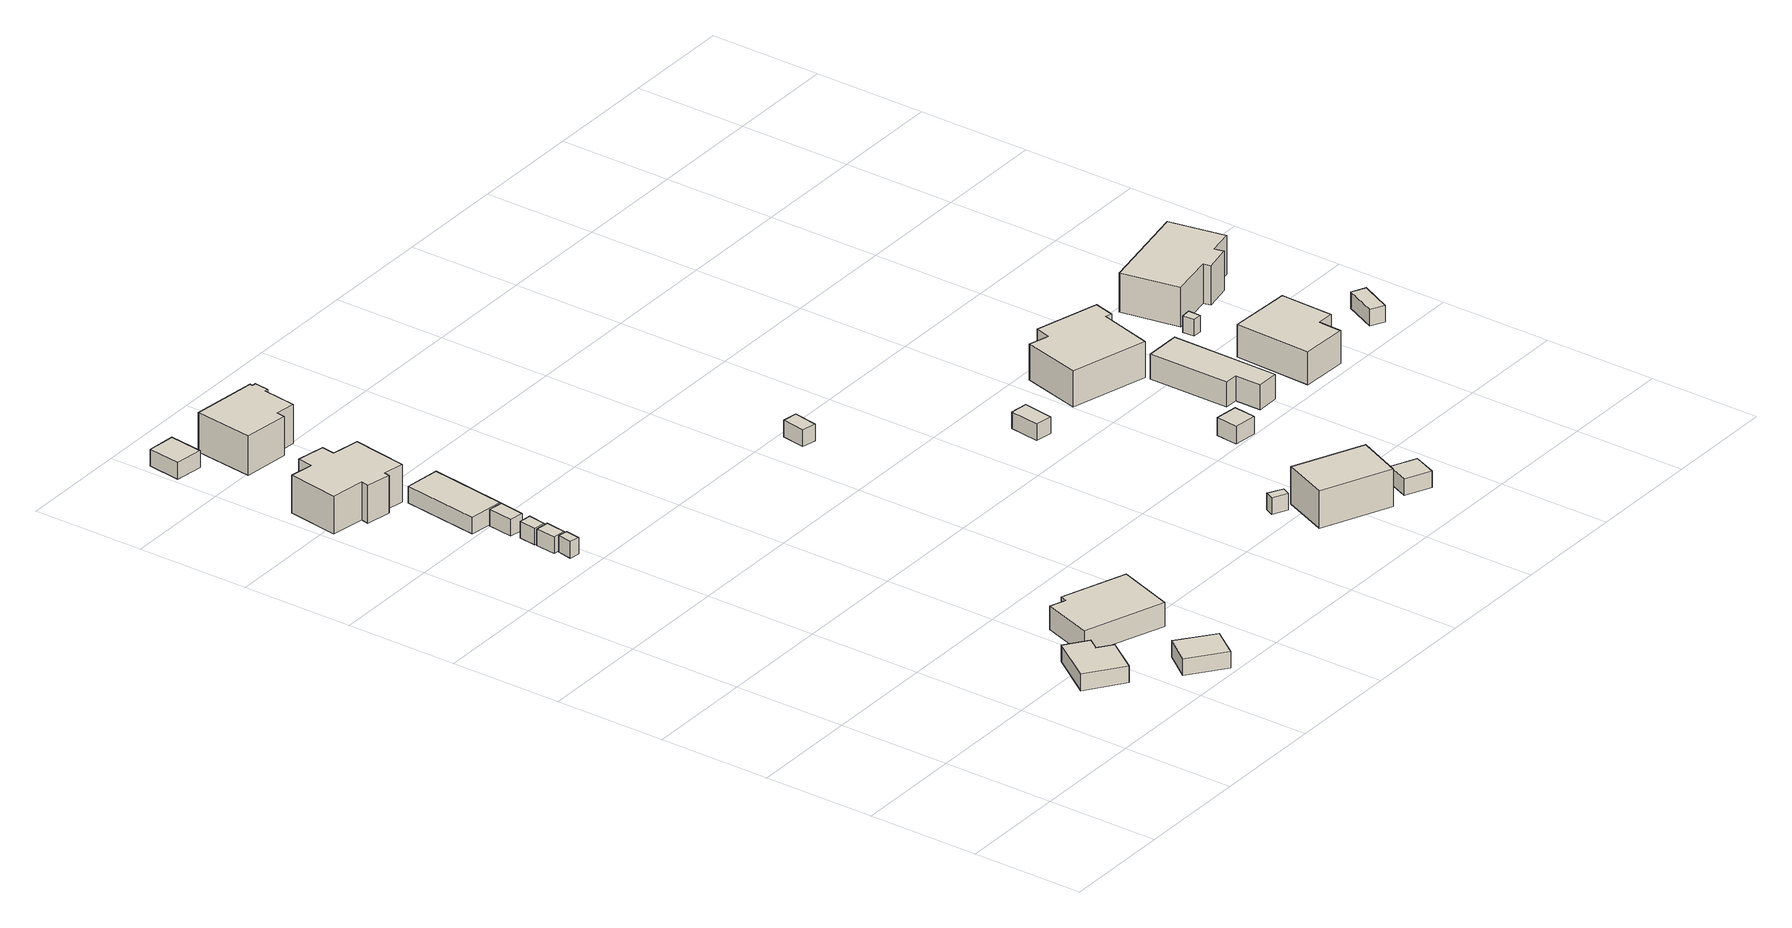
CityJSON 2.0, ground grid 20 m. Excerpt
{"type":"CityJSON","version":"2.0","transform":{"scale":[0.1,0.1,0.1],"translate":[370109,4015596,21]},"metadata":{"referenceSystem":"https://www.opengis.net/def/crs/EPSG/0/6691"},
"CityObjects":{
"building1":{"type":"Building","attributes":{"枝番":1,"利根川水系渡良瀬川洪水浸水想定区域（計画規模）.規模":"L1","利根川水系渡良瀬川洪水浸水想定区域（計画規模）.浸水ランク":"2","利根川水系渡良瀬川洪水浸水想定区域（計画規模）.浸水深":1.34,"利根川水系渡良瀬川洪水浸水想定区域（計画規模）.継続時間":8.9,"利根川水系渡良瀬川洪水浸水想定区域（想定最大規模）.規模":"L2","利根川水系渡良瀬川洪水浸水想定区域（想定最大規模）.浸水ランク":"3","利根川水系渡良瀬川洪水浸水想定区域（想定最大規模）.浸水深":3.23,"利根川水系渡良瀬川洪水浸水想定区域（想定最大規模）.継続時間":25.3,"利根川水系旗川洪水浸水想定区域（計画規模）.規模":"L1","利根川水系旗川洪水浸水想定区域（計画規模）.浸水ランク":"2","利根川水系旗川洪水浸水想定区域（計画規模）.浸水深":0.51,"利根川水系旗川洪水浸水想定区域（想定最大規模）.規模":"L2","利根川水系旗川洪水浸水想定区域（想定最大規模）.浸水ランク":"2","利根川水系旗川洪水浸水想定区域（想定最大規模）.浸水深":2.96,"利根川水系秋山川洪水浸水想定区域（計画規模）.規模":"L1","利根川水系秋山川洪水浸水想定区域（計画規模）.浸水ランク":"2","利根川水系秋山川洪水浸水想定区域（計画規模）.浸水深":0.55,"利根川水系秋山川洪水浸水想定区域（想定最大規模）.規模":"L2","利根川水系秋山川洪水浸水想定区域（想定最大規模）.浸水ランク":"2","利根川水系秋山川洪水浸水想定区域（想定最大規模）.浸水深":2.95,"usage":"411","measuredHeight":3.2,"BuildingDetails.prefecture":"10","BuildingDetails.city":"10207","BuildingDetails.surveyYear":2016},"geometry":[{"type":"Solid","lod":"1","boundaries":[[[[0,1,2,3,4,5]],[[4,6,7,5]],[[3,8,6,4]],[[2,9,8,3]],[[1,10,9,2]],[[0,11,10,1]],[[5,7,11,0]],[[6,8,9,10,11,7]]]]}]},
"building2":{"type":"Building","attributes":{"枝番":1,"利根川水系渡良瀬川洪水浸水想定区域（計画規模）.規模":"L1","利根川水系渡良瀬川洪水浸水想定区域（計画規模）.浸水ランク":"2","利根川水系渡良瀬川洪水浸水想定区域（計画規模）.浸水深":1.22,"利根川水系渡良瀬川洪水浸水想定区域（計画規模）.継続時間":10.3,"利根川水系渡良瀬川洪水浸水想定区域（想定最大規模）.規模":"L2","利根川水系渡良瀬川洪水浸水想定区域（想定最大規模）.浸水ランク":"3","利根川水系渡良瀬川洪水浸水想定区域（想定最大規模）.浸水深":3.13,"利根川水系渡良瀬川洪水浸水想定区域（想定最大規模）.継続時間":27.8,"利根川水系旗川洪水浸水想定区域（計画規模）.規模":"L1","利根川水系旗川洪水浸水想定区域（計画規模）.浸水ランク":"1","利根川水系旗川洪水浸水想定区域（計画規模）.浸水深":0.41,"利根川水系旗川洪水浸水想定区域（想定最大規模）.規模":"L2","利根川水系旗川洪水浸水想定区域（想定最大規模）.浸水ランク":"2","利根川水系旗川洪水浸水想定区域（想定最大規模）.浸水深":2.86,"利根川水系秋山川洪水浸水想定区域（計画規模）.規模":"L1","利根川水系秋山川洪水浸水想定区域（計画規模）.浸水ランク":"1","利根川水系秋山川洪水浸水想定区域（計画規模）.浸水深":0.45,"利根川水系秋山川洪水浸水想定区域（想定最大規模）.規模":"L2","利根川水系秋山川洪水浸水想定区域（想定最大規模）.浸水ランク":"2","利根川水系秋山川洪水浸水想定区域（想定最大規模）.浸水深":2.85,"BuildingDetails.prefecture":"10","BuildingDetails.city":"10207"},"geometry":[{"type":"Solid","lod":"1","boundaries":[[[[12,13,14,15]],[[14,16,17,15]],[[13,18,16,14]],[[12,19,18,13]],[[15,17,19,12]],[[16,18,19,17]]]]}]},
"building3":{"type":"Building","attributes":{"枝番":1,"利根川水系渡良瀬川洪水浸水想定区域（計画規模）.規模":"L1","利根川水系渡良瀬川洪水浸水想定区域（計画規模）.浸水ランク":"2","利根川水系渡良瀬川洪水浸水想定区域（計画規模）.浸水深":1.34,"利根川水系渡良瀬川洪水浸水想定区域（計画規模）.継続時間":8.9,"利根川水系渡良瀬川洪水浸水想定区域（想定最大規模）.規模":"L2","利根川水系渡良瀬川洪水浸水想定区域（想定最大規模）.浸水ランク":"3","利根川水系渡良瀬川洪水浸水想定区域（想定最大規模）.浸水深":3.23,"利根川水系渡良瀬川洪水浸水想定区域（想定最大規模）.継続時間":25.3,"利根川水系旗川洪水浸水想定区域（計画規模）.規模":"L1","利根川水系旗川洪水浸水想定区域（計画規模）.浸水ランク":"2","利根川水系旗川洪水浸水想定区域（計画規模）.浸水深":0.51,"利根川水系旗川洪水浸水想定区域（想定最大規模）.規模":"L2","利根川水系旗川洪水浸水想定区域（想定最大規模）.浸水ランク":"2","利根川水系旗川洪水浸水想定区域（想定最大規模）.浸水深":2.96,"利根川水系秋山川洪水浸水想定区域（計画規模）.規模":"L1","利根川水系秋山川洪水浸水想定区域（計画規模）.浸水ランク":"2","利根川水系秋山川洪水浸水想定区域（計画規模）.浸水深":0.53,"利根川水系秋山川洪水浸水想定区域（想定最大規模）.規模":"L2","利根川水系秋山川洪水浸水想定区域（想定最大規模）.浸水ランク":"2","利根川水系秋山川洪水浸水想定区域（想定最大規模）.浸水深":2.95,"BuildingDetails.prefecture":"10","BuildingDetails.city":"10207"},"geometry":[{"type":"Solid","lod":"1","boundaries":[[[[20,21,22,23]],[[22,24,25,23]],[[21,26,24,22]],[[20,27,26,21]],[[23,25,27,20]],[[24,26,27,25]]]]}]},
"building4":{"type":"Building","attributes":{"枝番":1,"利根川水系渡良瀬川洪水浸水想定区域（計画規模）.規模":"L1","利根川水系渡良瀬川洪水浸水想定区域（計画規模）.浸水ランク":"2","利根川水系渡良瀬川洪水浸水想定区域（計画規模）.浸水深":1.52,"利根川水系渡良瀬川洪水浸水想定区域（計画規模）.継続時間":10.3,"利根川水系渡良瀬川洪水浸水想定区域（想定最大規模）.規模":"L2","利根川水系渡良瀬川洪水浸水想定区域（想定最大規模）.浸水ランク":"3","利根川水系渡良瀬川洪水浸水想定区域（想定最大規模）.浸水深":3.43,"利根川水系渡良瀬川洪水浸水想定区域（想定最大規模）.継続時間":27.8,"利根川水系旗川洪水浸水想定区域（計画規模）.規模":"L1","利根川水系旗川洪水浸水想定区域（計画規模）.浸水ランク":"2","利根川水系旗川洪水浸水想定区域（計画規模）.浸水深":0.71,"利根川水系旗川洪水浸水想定区域（想定最大規模）.規模":"L2","利根川水系旗川洪水浸水想定区域（想定最大規模）.浸水ランク":"3","利根川水系旗川洪水浸水想定区域（想定最大規模）.浸水深":3.16,"利根川水系秋山川洪水浸水想定区域（計画規模）.規模":"L1","利根川水系秋山川洪水浸水想定区域（計画規模）.浸水ランク":"2","利根川水系秋山川洪水浸水想定区域（計画規模）.浸水深":0.75,"利根川水系秋山川洪水浸水想定区域（想定最大規模）.規模":"L2","利根川水系秋山川洪水浸水想定区域（想定最大規模）.浸水ランク":"3","利根川水系秋山川洪水浸水想定区域（想定最大規模）.浸水深":3.15,"BuildingDetails.prefecture":"10","BuildingDetails.city":"10207"},"geometry":[{"type":"Solid","lod":"1","boundaries":[[[[28,29,30,31]],[[30,32,33,31]],[[29,34,32,30]],[[28,35,34,29]],[[31,33,35,28]],[[32,34,35,33]]]]}]},
"building5":{"type":"Building","attributes":{"枝番":1,"利根川水系渡良瀬川洪水浸水想定区域（計画規模）.規模":"L1","利根川水系渡良瀬川洪水浸水想定区域（計画規模）.浸水ランク":"2","利根川水系渡良瀬川洪水浸水想定区域（計画規模）.浸水深":0.62,"利根川水系渡良瀬川洪水浸水想定区域（計画規模）.継続時間":3.6,"利根川水系渡良瀬川洪水浸水想定区域（想定最大規模）.規模":"L2","利根川水系渡良瀬川洪水浸水想定区域（想定最大規模）.浸水ランク":"2","利根川水系渡良瀬川洪水浸水想定区域（想定最大規模）.浸水深":2.52,"利根川水系渡良瀬川洪水浸水想定区域（想定最大規模）.継続時間":21.2,"利根川水系旗川洪水浸水想定区域（計画規模）.規模":"L1","利根川水系旗川洪水浸水想定区域（計画規模）.浸水ランク":"1","利根川水系旗川洪水浸水想定区域（計画規模）.浸水深":0.01,"利根川水系旗川洪水浸水想定区域（想定最大規模）.規模":"L2","利根川水系旗川洪水浸水想定区域（想定最大規模）.浸水ランク":"2","利根川水系旗川洪水浸水想定区域（想定最大規模）.浸水深":2.35,"利根川水系秋山川洪水浸水想定区域（計画規模）.規模":"L1","利根川水系秋山川洪水浸水想定区域（計画規模）.浸水ランク":"1","利根川水系秋山川洪水浸水想定区域（計画規模）.浸水深":0.04,"利根川水系秋山川洪水浸水想定区域（想定最大規模）.規模":"L2","利根川水系秋山川洪水浸水想定区域（想定最大規模）.浸水ランク":"2","利根川水系秋山川洪水浸水想定区域（想定最大規模）.浸水深":2.35,"usage":"411","measuredHeight":8.3,"BuildingDetails.prefecture":"10","BuildingDetails.city":"10207","BuildingDetails.surveyYear":2016},"geometry":[{"type":"Solid","lod":"1","boundaries":[[[[36,37,38,39,40,41,42,43,44,45,46,47]],[[46,48,49,47]],[[45,50,48,46]],[[44,51,50,45]],[[43,52,51,44]],[[42,53,52,43]],[[41,54,53,42]],[[40,55,54,41]],[[39,56,55,40]],[[38,57,56,39]],[[37,58,57,38]],[[36,59,58,37]],[[47,49,59,36]],[[48,50,51,52,53,54,55,56,57,58,59,49]]]]}]},
"building6":{"type":"Building","attributes":{"枝番":1,"利根川水系渡良瀬川洪水浸水想定区域（計画規模）.規模":"L1","利根川水系渡良瀬川洪水浸水想定区域（計画規模）.浸水ランク":"2","利根川水系渡良瀬川洪水浸水想定区域（計画規模）.浸水深":1.42,"利根川水系渡良瀬川洪水浸水想定区域（計画規模）.継続時間":10.3,"利根川水系渡良瀬川洪水浸水想定区域（想定最大規模）.規模":"L2","利根川水系渡良瀬川洪水浸水想定区域（想定最大規模）.浸水ランク":"3","利根川水系渡良瀬川洪水浸水想定区域（想定最大規模）.浸水深":3.33,"利根川水系渡良瀬川洪水浸水想定区域（想定最大規模）.継続時間":27.8,"利根川水系旗川洪水浸水想定区域（計画規模）.規模":"L1","利根川水系旗川洪水浸水想定区域（計画規模）.浸水ランク":"2","利根川水系旗川洪水浸水想定区域（計画規模）.浸水深":0.61,"利根川水系旗川洪水浸水想定区域（想定最大規模）.規模":"L2","利根川水系旗川洪水浸水想定区域（想定最大規模）.浸水ランク":"3","利根川水系旗川洪水浸水想定区域（想定最大規模）.浸水深":3.06,"利根川水系秋山川洪水浸水想定区域（計画規模）.規模":"L1","利根川水系秋山川洪水浸水想定区域（計画規模）.浸水ランク":"2","利根川水系秋山川洪水浸水想定区域（計画規模）.浸水深":0.65,"利根川水系秋山川洪水浸水想定区域（想定最大規模）.規模":"L2","利根川水系秋山川洪水浸水想定区域（想定最大規模）.浸水ランク":"3","利根川水系秋山川洪水浸水想定区域（想定最大規模）.浸水深":3.05,"BuildingDetails.prefecture":"10","BuildingDetails.city":"10207"},"geometry":[{"type":"Solid","lod":"1","boundaries":[[[[60,61,62,63]],[[62,64,65,63]],[[61,66,64,62]],[[60,67,66,61]],[[63,65,67,60]],[[64,66,67,65]]]]}]},
"building7":{"type":"Building","attributes":{"枝番":1,"利根川水系渡良瀬川洪水浸水想定区域（計画規模）.規模":"L1","利根川水系渡良瀬川洪水浸水想定区域（計画規模）.浸水ランク":"2","利根川水系渡良瀬川洪水浸水想定区域（計画規模）.浸水深":1.32,"利根川水系渡良瀬川洪水浸水想定区域（計画規模）.継続時間":10.3,"利根川水系渡良瀬川洪水浸水想定区域（想定最大規模）.規模":"L2","利根川水系渡良瀬川洪水浸水想定区域（想定最大規模）.浸水ランク":"3","利根川水系渡良瀬川洪水浸水想定区域（想定最大規模）.浸水深":3.23,"利根川水系渡良瀬川洪水浸水想定区域（想定最大規模）.継続時間":27.8,"利根川水系旗川洪水浸水想定区域（計画規模）.規模":"L1","利根川水系旗川洪水浸水想定区域（計画規模）.浸水ランク":"2","利根川水系旗川洪水浸水想定区域（計画規模）.浸水深":0.51,"利根川水系旗川洪水浸水想定区域（想定最大規模）.規模":"L2","利根川水系旗川洪水浸水想定区域（想定最大規模）.浸水ランク":"2","利根川水系旗川洪水浸水想定区域（想定最大規模）.浸水深":2.96,"利根川水系秋山川洪水浸水想定区域（計画規模）.規模":"L1","利根川水系秋山川洪水浸水想定区域（計画規模）.浸水ランク":"2","利根川水系秋山川洪水浸水想定区域（計画規模）.浸水深":0.55,"利根川水系秋山川洪水浸水想定区域（想定最大規模）.規模":"L2","利根川水系秋山川洪水浸水想定区域（想定最大規模）.浸水ランク":"2","利根川水系秋山川洪水浸水想定区域（想定最大規模）.浸水深":2.95,"BuildingDetails.prefecture":"10","BuildingDetails.city":"10207"},"geometry":[{"type":"Solid","lod":"1","boundaries":[[[[68,69,70,71]],[[70,72,73,71]],[[69,74,72,70]],[[68,75,74,69]],[[71,73,75,68]],[[72,74,75,73]]]]}]},
"building8":{"type":"Building","attributes":{"枝番":1,"利根川水系渡良瀬川洪水浸水想定区域（計画規模）.規模":"L1","利根川水系渡良瀬川洪水浸水想定区域（計画規模）.浸水ランク":"2","利根川水系渡良瀬川洪水浸水想定区域（計画規模）.浸水深":0.98,"利根川水系渡良瀬川洪水浸水想定区域（計画規模）.継続時間":5.7,"利根川水系渡良瀬川洪水浸水想定区域（想定最大規模）.規模":"L2","利根川水系渡良瀬川洪水浸水想定区域（想定最大規模）.浸水ランク":"2","利根川水系渡良瀬川洪水浸水想定区域（想定最大規模）.浸水深":2.73,"利根川水系渡良瀬川洪水浸水想定区域（想定最大規模）.継続時間":22.8,"利根川水系旗川洪水浸水想定区域（計画規模）.規模":"L1","利根川水系旗川洪水浸水想定区域（計画規模）.浸水ランク":"1","利根川水系旗川洪水浸水想定区域（計画規模）.浸水深":0.06,"利根川水系旗川洪水浸水想定区域（想定最大規模）.規模":"L2","利根川水系旗川洪水浸水想定区域（想定最大規模）.浸水ランク":"2","利根川水系旗川洪水浸水想定区域（想定最大規模）.浸水深":2.46,"利根川水系秋山川洪水浸水想定区域（計画規模）.規模":"L1","利根川水系秋山川洪水浸水想定区域（計画規模）.浸水ランク":"1","利根川水系秋山川洪水浸水想定区域（計画規模）.浸水深":0.07,"利根川水系秋山川洪水浸水想定区域（想定最大規模）.規模":"L2","利根川水系秋山川洪水浸水想定区域（想定最大規模）.浸水ランク":"2","利根川水系秋山川洪水浸水想定区域（想定最大規模）.浸水深":2.45,"BuildingDetails.prefecture":"10","BuildingDetails.city":"10207"},"geometry":[{"type":"Solid","lod":"1","boundaries":[[[[76,77,78,79]],[[78,80,81,79]],[[77,82,80,78]],[[76,83,82,77]],[[79,81,83,76]],[[80,82,83,81]]]]}]},
"building9":{"type":"Building","attributes":{"枝番":1,"利根川水系渡良瀬川洪水浸水想定区域（計画規模）.規模":"L1","利根川水系渡良瀬川洪水浸水想定区域（計画規模）.浸水ランク":"2","利根川水系渡良瀬川洪水浸水想定区域（計画規模）.浸水深":1.24,"利根川水系渡良瀬川洪水浸水想定区域（計画規模）.継続時間":8.9,"利根川水系渡良瀬川洪水浸水想定区域（想定最大規模）.規模":"L2","利根川水系渡良瀬川洪水浸水想定区域（想定最大規模）.浸水ランク":"3","利根川水系渡良瀬川洪水浸水想定区域（想定最大規模）.浸水深":3.13,"利根川水系渡良瀬川洪水浸水想定区域（想定最大規模）.継続時間":25.3,"利根川水系旗川洪水浸水想定区域（計画規模）.規模":"L1","利根川水系旗川洪水浸水想定区域（計画規模）.浸水ランク":"1","利根川水系旗川洪水浸水想定区域（計画規模）.浸水深":0.41,"利根川水系旗川洪水浸水想定区域（想定最大規模）.規模":"L2","利根川水系旗川洪水浸水想定区域（想定最大規模）.浸水ランク":"2","利根川水系旗川洪水浸水想定区域（想定最大規模）.浸水深":2.86,"利根川水系秋山川洪水浸水想定区域（計画規模）.規模":"L1","利根川水系秋山川洪水浸水想定区域（計画規模）.浸水ランク":"1","利根川水系秋山川洪水浸水想定区域（計画規模）.浸水深":0.44,"利根川水系秋山川洪水浸水想定区域（想定最大規模）.規模":"L2","利根川水系秋山川洪水浸水想定区域（想定最大規模）.浸水ランク":"2","利根川水系秋山川洪水浸水想定区域（想定最大規模）.浸水深":2.85,"usage":"411","measuredHeight":5.2,"BuildingDetails.prefecture":"10","BuildingDetails.city":"10207","BuildingDetails.surveyYear":2016},"geometry":[{"type":"Solid","lod":"1","boundaries":[[[[84,85,86,87,88,89]],[[88,90,91,89]],[[87,92,90,88]],[[86,93,92,87]],[[85,94,93,86]],[[84,95,94,85]],[[89,91,95,84]],[[90,92,93,94,95,91]]]]}]},
"building10":{"type":"Building","attributes":{"枝番":1,"利根川水系渡良瀬川洪水浸水想定区域（計画規模）.規模":"L1","利根川水系渡良瀬川洪水浸水想定区域（計画規模）.浸水ランク":"2","利根川水系渡良瀬川洪水浸水想定区域（計画規模）.浸水深":0.82,"利根川水系渡良瀬川洪水浸水想定区域（計画規模）.継続時間":3.6,"利根川水系渡良瀬川洪水浸水想定区域（想定最大規模）.規模":"L2","利根川水系渡良瀬川洪水浸水想定区域（想定最大規模）.浸水ランク":"2","利根川水系渡良瀬川洪水浸水想定区域（想定最大規模）.浸水深":2.73,"利根川水系渡良瀬川洪水浸水想定区域（想定最大規模）.継続時間":21.2,"利根川水系旗川洪水浸水想定区域（計画規模）.規模":"L1","利根川水系旗川洪水浸水想定区域（計画規模）.浸水ランク":"1","利根川水系旗川洪水浸水想定区域（計画規模）.浸水深":0.21,"利根川水系旗川洪水浸水想定区域（想定最大規模）.規模":"L2","利根川水系旗川洪水浸水想定区域（想定最大規模）.浸水ランク":"2","利根川水系旗川洪水浸水想定区域（想定最大規模）.浸水深":2.46,"利根川水系秋山川洪水浸水想定区域（計画規模）.規模":"L1","利根川水系秋山川洪水浸水想定区域（計画規模）.浸水ランク":"1","利根川水系秋山川洪水浸水想定区域（計画規模）.浸水深":0.04,"利根川水系秋山川洪水浸水想定区域（想定最大規模）.規模":"L2","利根川水系秋山川洪水浸水想定区域（想定最大規模）.浸水ランク":"2","利根川水系秋山川洪水浸水想定区域（想定最大規模）.浸水深":2.45,"measuredHeight":3.9,"BuildingDetails.prefecture":"10","BuildingDetails.city":"10207"},"geometry":[{"type":"Solid","lod":"1","boundaries":[[[[96,97,98,99]],[[98,100,101,99]],[[97,102,100,98]],[[96,103,102,97]],[[99,101,103,96]],[[100,102,103,101]]]]}]},
"building11":{"type":"Building","attributes":{"枝番":1,"利根川水系渡良瀬川洪水浸水想定区域（計画規模）.規模":"L1","利根川水系渡良瀬川洪水浸水想定区域（計画規模）.浸水ランク":"2","利根川水系渡良瀬川洪水浸水想定区域（計画規模）.浸水深":1.06,"利根川水系渡良瀬川洪水浸水想定区域（計画規模）.継続時間":5.7,"利根川水系渡良瀬川洪水浸水想定区域（想定最大規模）.規模":"L2","利根川水系渡良瀬川洪水浸水想定区域（想定最大規模）.浸水ランク":"2","利根川水系渡良瀬川洪水浸水想定区域（想定最大規模）.浸水深":2.83,"利根川水系渡良瀬川洪水浸水想定区域（想定最大規模）.継続時間":22.8,"利根川水系旗川洪水浸水想定区域（計画規模）.規模":"L1","利根川水系旗川洪水浸水想定区域（計画規模）.浸水ランク":"1","利根川水系旗川洪水浸水想定区域（計画規模）.浸水深":0.06,"利根川水系旗川洪水浸水想定区域（想定最大規模）.規模":"L2","利根川水系旗川洪水浸水想定区域（想定最大規模）.浸水ランク":"2","利根川水系旗川洪水浸水想定区域（想定最大規模）.浸水深":2.56,"利根川水系秋山川洪水浸水想定区域（計画規模）.規模":"L1","利根川水系秋山川洪水浸水想定区域（計画規模）.浸水ランク":"1","利根川水系秋山川洪水浸水想定区域（計画規模）.浸水深":0.08,"利根川水系秋山川洪水浸水想定区域（想定最大規模）.規模":"L2","利根川水系秋山川洪水浸水想定区域（想定最大規模）.浸水ランク":"2","利根川水系秋山川洪水浸水想定区域（想定最大規模）.浸水深":2.54,"usage":"411","measuredHeight":9.4,"BuildingDetails.prefecture":"10","BuildingDetails.city":"10207","BuildingDetails.surveyYear":2016},"geometry":[{"type":"Solid","lod":"1","boundaries":[[[[104,105,106,107,108,109,110,111,112,113]],[[112,114,115,113]],[[111,116,114,112]],[[110,117,116,111]],[[109,118,117,110]],[[108,119,118,109]],[[107,120,119,108]],[[106,121,120,107]],[[105,122,121,106]],[[104,123,122,105]],[[113,115,123,104]],[[114,116,117,118,119,120,121,122,123,115]]]]}]},
"building12":{"type":"Building","attributes":{"枝番":1,"利根川水系渡良瀬川洪水浸水想定区域（計画規模）.規模":"L1","利根川水系渡良瀬川洪水浸水想定区域（計画規模）.浸水ランク":"2","利根川水系渡良瀬川洪水浸水想定区域（計画規模）.浸水深":1.63,"利根川水系渡良瀬川洪水浸水想定区域（計画規模）.継続時間":15.2,"利根川水系渡良瀬川洪水浸水想定区域（想定最大規模）.規模":"L2","利根川水系渡良瀬川洪水浸水想定区域（想定最大規模）.浸水ランク":"3","利根川水系渡良瀬川洪水浸水想定区域（想定最大規模）.浸水深":3.53,"利根川水系渡良瀬川洪水浸水想定区域（想定最大規模）.継続時間":30.5,"利根川水系旗川洪水浸水想定区域（計画規模）.規模":"L1","利根川水系旗川洪水浸水想定区域（計画規模）.浸水ランク":"2","利根川水系旗川洪水浸水想定区域（計画規模）.浸水深":0.81,"利根川水系旗川洪水浸水想定区域（想定最大規模）.規模":"L2","利根川水系旗川洪水浸水想定区域（想定最大規模）.浸水ランク":"3","利根川水系旗川洪水浸水想定区域（想定最大規模）.浸水深":3.26,"利根川水系秋山川洪水浸水想定区域（計画規模）.規模":"L1","利根川水系秋山川洪水浸水想定区域（計画規模）.浸水ランク":"2","利根川水系秋山川洪水浸水想定区域（計画規模）.浸水深":0.84,"利根川水系秋山川洪水浸水想定区域（想定最大規模）.規模":"L2","利根川水系秋山川洪水浸水想定区域（想定最大規模）.浸水ランク":"3","利根川水系秋山川洪水浸水想定区域（想定最大規模）.浸水深":3.25,"usage":"451","BuildingDetails.prefecture":"10","BuildingDetails.city":"10207","BuildingDetails.surveyYear":2016},"geometry":[{"type":"Solid","lod":"1","boundaries":[[[[124,125,126,127]],[[126,128,129,127]],[[125,130,128,126]],[[124,131,130,125]],[[127,129,131,124]],[[128,130,131,129]]]]}]},
"building13":{"type":"Building","attributes":{"枝番":1,"利根川水系渡良瀬川洪水浸水想定区域（計画規模）.規模":"L1","利根川水系渡良瀬川洪水浸水想定区域（計画規模）.浸水ランク":"2","利根川水系渡良瀬川洪水浸水想定区域（計画規模）.浸水深":0.93,"利根川水系渡良瀬川洪水浸水想定区域（計画規模）.継続時間":5.2,"利根川水系渡良瀬川洪水浸水想定区域（想定最大規模）.規模":"L2","利根川水系渡良瀬川洪水浸水想定区域（想定最大規模）.浸水ランク":"2","利根川水系渡良瀬川洪水浸水想定区域（想定最大規模）.浸水深":2.83,"利根川水系渡良瀬川洪水浸水想定区域（想定最大規模）.継続時間":22.2,"利根川水系旗川洪水浸水想定区域（計画規模）.規模":"L1","利根川水系旗川洪水浸水想定区域（計画規模）.浸水ランク":"1","利根川水系旗川洪水浸水想定区域（計画規模）.浸水深":0.11,"利根川水系旗川洪水浸水想定区域（想定最大規模）.規模":"L2","利根川水系旗川洪水浸水想定区域（想定最大規模）.浸水ランク":"2","利根川水系旗川洪水浸水想定区域（想定最大規模）.浸水深":2.56,"利根川水系秋山川洪水浸水想定区域（計画規模）.規模":"L1","利根川水系秋山川洪水浸水想定区域（計画規模）.浸水ランク":"1","利根川水系秋山川洪水浸水想定区域（計画規模）.浸水深":0.14,"利根川水系秋山川洪水浸水想定区域（想定最大規模）.規模":"L2","利根川水系秋山川洪水浸水想定区域（想定最大規模）.浸水ランク":"2","利根川水系秋山川洪水浸水想定区域（想定最大規模）.浸水深":2.54,"BuildingDetails.prefecture":"10","BuildingDetails.city":"10207"},"geometry":[{"type":"Solid","lod":"1","boundaries":[[[[132,133,134,135]],[[134,136,137,135]],[[133,138,136,134]],[[132,139,138,133]],[[135,137,139,132]],[[136,138,139,137]]]]}]},
"building14":{"type":"Building","attributes":{"枝番":1,"利根川水系渡良瀬川洪水浸水想定区域（計画規模）.規模":"L1","利根川水系渡良瀬川洪水浸水想定区域（計画規模）.浸水ランク":"2","利根川水系渡良瀬川洪水浸水想定区域（計画規模）.浸水深":0.74,"利根川水系渡良瀬川洪水浸水想定区域（計画規模）.継続時間":5.2,"利根川水系渡良瀬川洪水浸水想定区域（想定最大規模）.規模":"L2","利根川水系渡良瀬川洪水浸水想定区域（想定最大規模）.浸水ランク":"2","利根川水系渡良瀬川洪水浸水想定区域（想定最大規模）.浸水深":2.63,"利根川水系渡良瀬川洪水浸水想定区域（想定最大規模）.継続時間":22.2,"利根川水系旗川洪水浸水想定区域（計画規模）.規模":"L1","利根川水系旗川洪水浸水想定区域（計画規模）.浸水ランク":"1","利根川水系旗川洪水浸水想定区域（計画規模）.浸水深":0.01,"利根川水系旗川洪水浸水想定区域（想定最大規模）.規模":"L2","利根川水系旗川洪水浸水想定区域（想定最大規模）.浸水ランク":"2","利根川水系旗川洪水浸水想定区域（想定最大規模）.浸水深":2.35,"利根川水系秋山川洪水浸水想定区域（計画規模）.規模":"L1","利根川水系秋山川洪水浸水想定区域（計画規模）.浸水ランク":"1","利根川水系秋山川洪水浸水想定区域（計画規模）.浸水深":0.04,"利根川水系秋山川洪水浸水想定区域（想定最大規模）.規模":"L2","利根川水系秋山川洪水浸水想定区域（想定最大規模）.浸水ランク":"2","利根川水系秋山川洪水浸水想定区域（想定最大規模）.浸水深":2.35,"usage":"411","measuredHeight":8,"BuildingDetails.prefecture":"10","BuildingDetails.city":"10207","BuildingDetails.surveyYear":2016},"geometry":[{"type":"Solid","lod":"1","boundaries":[[[[140,141,142,143]],[[142,144,145,143]],[[141,146,144,142]],[[140,147,146,141]],[[143,145,147,140]],[[144,146,147,145]]]]}]},
"building15":{"type":"Building","attributes":{"枝番":1,"利根川水系渡良瀬川洪水浸水想定区域（計画規模）.規模":"L1","利根川水系渡良瀬川洪水浸水想定区域（計画規模）.浸水ランク":"2","利根川水系渡良瀬川洪水浸水想定区域（計画規模）.浸水深":0.74,"利根川水系渡良瀬川洪水浸水想定区域（計画規模）.継続時間":0.7,"利根川水系渡良瀬川洪水浸水想定区域（想定最大規模）.規模":"L2","利根川水系渡良瀬川洪水浸水想定区域（想定最大規模）.浸水ランク":"2","利根川水系渡良瀬川洪水浸水想定区域（想定最大規模）.浸水深":2.64,"利根川水系渡良瀬川洪水浸水想定区域（想定最大規模）.継続時間":16.8,"利根川水系旗川洪水浸水想定区域（想定最大規模）.規模":"L2","利根川水系旗川洪水浸水想定区域（想定最大規模）.浸水ランク":"2","利根川水系旗川洪水浸水想定区域（想定最大規模）.浸水深":2.35,"利根川水系秋山川洪水浸水想定区域（想定最大規模）.規模":"L2","利根川水系秋山川洪水浸水想定区域（想定最大規模）.浸水ランク":"2","利根川水系秋山川洪水浸水想定区域（想定最大規模）.浸水深":2.35,"BuildingDetails.prefecture":"10","BuildingDetails.city":"10207"},"geometry":[{"type":"Solid","lod":"1","boundaries":[[[[148,149,150,151]],[[150,152,153,151]],[[149,154,152,150]],[[148,155,154,149]],[[151,153,155,148]],[[152,154,155,153]]]]}]},
"building16":{"type":"Building","attributes":{"枝番":1,"利根川水系渡良瀬川洪水浸水想定区域（計画規模）.規模":"L1","利根川水系渡良瀬川洪水浸水想定区域（計画規模）.浸水ランク":"2","利根川水系渡良瀬川洪水浸水想定区域（計画規模）.浸水深":0.84,"利根川水系渡良瀬川洪水浸水想定区域（想定最大規模）.規模":"L2","利根川水系渡良瀬川洪水浸水想定区域（想定最大規模）.浸水ランク":"2","利根川水系渡良瀬川洪水浸水想定区域（想定最大規模）.浸水深":2.73,"利根川水系渡良瀬川洪水浸水想定区域（想定最大規模）.継続時間":14.6,"利根川水系旗川洪水浸水想定区域（計画規模）.規模":"L1","利根川水系旗川洪水浸水想定区域（計画規模）.浸水ランク":"1","利根川水系旗川洪水浸水想定区域（計画規模）.浸水深":0.01,"利根川水系旗川洪水浸水想定区域（想定最大規模）.規模":"L2","利根川水系旗川洪水浸水想定区域（想定最大規模）.浸水ランク":"2","利根川水系旗川洪水浸水想定区域（想定最大規模）.浸水深":2.46,"利根川水系秋山川洪水浸水想定区域（計画規模）.規模":"L1","利根川水系秋山川洪水浸水想定区域（計画規模）.浸水ランク":"1","利根川水系秋山川洪水浸水想定区域（計画規模）.浸水深":0.04,"利根川水系秋山川洪水浸水想定区域（想定最大規模）.規模":"L2","利根川水系秋山川洪水浸水想定区域（想定最大規模）.浸水ランク":"2","利根川水系秋山川洪水浸水想定区域（想定最大規模）.浸水深":2.45,"BuildingDetails.prefecture":"10","BuildingDetails.city":"10207"},"geometry":[{"type":"Solid","lod":"1","boundaries":[[[[156,157,158,159]],[[158,160,161,159]],[[157,162,160,158]],[[156,163,162,157]],[[159,161,163,156]],[[160,162,163,161]]]]}]},
"building17":{"type":"Building","attributes":{"枝番":1,"利根川水系渡良瀬川洪水浸水想定区域（計画規模）.規模":"L1","利根川水系渡良瀬川洪水浸水想定区域（計画規模）.浸水ランク":"2","利根川水系渡良瀬川洪水浸水想定区域（計画規模）.浸水深":0.84,"利根川水系渡良瀬川洪水浸水想定区域（計画規模）.継続時間":5.2,"利根川水系渡良瀬川洪水浸水想定区域（想定最大規模）.規模":"L2","利根川水系渡良瀬川洪水浸水想定区域（想定最大規模）.浸水ランク":"2","利根川水系渡良瀬川洪水浸水想定区域（想定最大規模）.浸水深":2.73,"利根川水系渡良瀬川洪水浸水想定区域（想定最大規模）.継続時間":22.2,"利根川水系旗川洪水浸水想定区域（計画規模）.規模":"L1","利根川水系旗川洪水浸水想定区域（計画規模）.浸水ランク":"1","利根川水系旗川洪水浸水想定区域（計画規模）.浸水深":0.01,"利根川水系旗川洪水浸水想定区域（想定最大規模）.規模":"L2","利根川水系旗川洪水浸水想定区域（想定最大規模）.浸水ランク":"2","利根川水系旗川洪水浸水想定区域（想定最大規模）.浸水深":2.46,"利根川水系秋山川洪水浸水想定区域（計画規模）.規模":"L1","利根川水系秋山川洪水浸水想定区域（計画規模）.浸水ランク":"1","利根川水系秋山川洪水浸水想定区域（計画規模）.浸水深":0.04,"利根川水系秋山川洪水浸水想定区域（想定最大規模）.規模":"L2","利根川水系秋山川洪水浸水想定区域（想定最大規模）.浸水ランク":"2","利根川水系秋山川洪水浸水想定区域（想定最大規模）.浸水深":2.45,"measuredHeight":4.4,"BuildingDetails.prefecture":"10","BuildingDetails.city":"10207"},"geometry":[{"type":"Solid","lod":"1","boundaries":[[[[164,165,166,167]],[[166,168,169,167]],[[165,170,168,166]],[[164,171,170,165]],[[167,169,171,164]],[[168,170,171,169]]]]}]},
"building18":{"type":"Building","attributes":{"枝番":1,"利根川水系渡良瀬川洪水浸水想定区域（計画規模）.規模":"L1","利根川水系渡良瀬川洪水浸水想定区域（計画規模）.浸水ランク":"1","利根川水系渡良瀬川洪水浸水想定区域（計画規模）.浸水深":0.03,"利根川水系渡良瀬川洪水浸水想定区域（計画規模）.継続時間":0.7,"利根川水系渡良瀬川洪水浸水想定区域（想定最大規模）.規模":"L2","利根川水系渡良瀬川洪水浸水想定区域（想定最大規模）.浸水ランク":"2","利根川水系渡良瀬川洪水浸水想定区域（想定最大規模）.浸水深":1.94,"利根川水系渡良瀬川洪水浸水想定区域（想定最大規模）.継続時間":16.8,"利根川水系旗川洪水浸水想定区域（想定最大規模）.規模":"L2","利根川水系旗川洪水浸水想定区域（想定最大規模）.浸水ランク":"2","利根川水系旗川洪水浸水想定区域（想定最大規模）.浸水深":1.66,"利根川水系秋山川洪水浸水想定区域（想定最大規模）.規模":"L2","利根川水系秋山川洪水浸水想定区域（想定最大規模）.浸水ランク":"2","利根川水系秋山川洪水浸水想定区域（想定最大規模）.浸水深":1.65,"usage":"411","measuredHeight":8.6,"BuildingDetails.prefecture":"10","BuildingDetails.city":"10207","BuildingDetails.surveyYear":2016},"geometry":[{"type":"Solid","lod":"1","boundaries":[[[[172,173,174,175,176,177,178,179]],[[178,180,181,179]],[[177,182,180,178]],[[176,183,182,177]],[[175,184,183,176]],[[174,185,184,175]],[[173,186,185,174]],[[172,187,186,173]],[[179,181,187,172]],[[180,182,183,184,185,186,187,181]]]]}]},
"building19":{"type":"Building","attributes":{"枝番":1,"利根川水系渡良瀬川洪水浸水想定区域（計画規模）.規模":"L1","利根川水系渡良瀬川洪水浸水想定区域（計画規模）.浸水ランク":"2","利根川水系渡良瀬川洪水浸水想定区域（計画規模）.浸水深":0.83,"利根川水系渡良瀬川洪水浸水想定区域（計画規模）.継続時間":6.1,"利根川水系渡良瀬川洪水浸水想定区域（想定最大規模）.規模":"L2","利根川水系渡良瀬川洪水浸水想定区域（想定最大規模）.浸水ランク":"2","利根川水系渡良瀬川洪水浸水想定区域（想定最大規模）.浸水深":2.74,"利根川水系渡良瀬川洪水浸水想定区域（想定最大規模）.継続時間":23,"利根川水系旗川洪水浸水想定区域（計画規模）.規模":"L1","利根川水系旗川洪水浸水想定区域（計画規模）.浸水ランク":"1","利根川水系旗川洪水浸水想定区域（計画規模）.浸水深":0.32,"利根川水系旗川洪水浸水想定区域（想定最大規模）.規模":"L2","利根川水系旗川洪水浸水想定区域（想定最大規模）.浸水ランク":"2","利根川水系旗川洪水浸水想定区域（想定最大規模）.浸水深":2.46,"利根川水系秋山川洪水浸水想定区域（計画規模）.規模":"L1","利根川水系秋山川洪水浸水想定区域（計画規模）.浸水ランク":"1","利根川水系秋山川洪水浸水想定区域（計画規模）.浸水深":0.03,"利根川水系秋山川洪水浸水想定区域（想定最大規模）.規模":"L2","利根川水系秋山川洪水浸水想定区域（想定最大規模）.浸水ランク":"2","利根川水系秋山川洪水浸水想定区域（想定最大規模）.浸水深":2.45,"usage":"411","measuredHeight":5.5,"BuildingDetails.prefecture":"10","BuildingDetails.city":"10207","BuildingDetails.surveyYear":2016},"geometry":[{"type":"Solid","lod":"1","boundaries":[[[[188,189,190,191,192,193]],[[192,194,195,193]],[[191,196,194,192]],[[190,197,196,191]],[[189,198,197,190]],[[188,199,198,189]],[[193,195,199,188]],[[194,196,197,198,199,195]]]]}]},
"building20":{"type":"Building","attributes":{"枝番":1,"利根川水系渡良瀬川洪水浸水想定区域（計画規模）.規模":"L1","利根川水系渡良瀬川洪水浸水想定区域（計画規模）.浸水ランク":"2","利根川水系渡良瀬川洪水浸水想定区域（計画規模）.浸水深":1.92,"利根川水系渡良瀬川洪水浸水想定区域（想定最大規模）.規模":"L2","利根川水系渡良瀬川洪水浸水想定区域（想定最大規模）.浸水ランク":"2","利根川水系渡良瀬川洪水浸水想定区域（想定最大規模）.浸水深":1.44,"利根川水系渡良瀬川洪水浸水想定区域（想定最大規模）.継続時間":15.3,"利根川水系旗川洪水浸水想定区域（計画規模）.規模":"L1","利根川水系旗川洪水浸水想定区域（計画規模）.浸水ランク":"2","利根川水系旗川洪水浸水想定区域（計画規模）.浸水深":1.56,"利根川水系旗川洪水浸水想定区域（想定最大規模）.規模":"L2","利根川水系旗川洪水浸水想定区域（想定最大規模）.浸水ランク":"2","利根川水系旗川洪水浸水想定区域（想定最大規模）.浸水深":1.15,"利根川水系秋山川洪水浸水想定区域（想定最大規模）.規模":"L2","利根川水系秋山川洪水浸水想定区域（想定最大規模）.浸水ランク":"2","利根川水系秋山川洪水浸水想定区域（想定最大規模）.浸水深":1.14,"BuildingDetails.prefecture":"10","BuildingDetails.city":"10207"},"geometry":[{"type":"Solid","lod":"1","boundaries":[[[[200,201,202,203]],[[202,204,205,203]],[[201,206,204,202]],[[200,207,206,201]],[[203,205,207,200]],[[204,206,207,205]]]]}]},
"building21":{"type":"Building","attributes":{"枝番":1,"利根川水系渡良瀬川洪水浸水想定区域（計画規模）.規模":"L1","利根川水系渡良瀬川洪水浸水想定区域（計画規模）.浸水ランク":"2","利根川水系渡良瀬川洪水浸水想定区域（計画規模）.浸水深":1.02,"利根川水系渡良瀬川洪水浸水想定区域（計画規模）.継続時間":6.1,"利根川水系渡良瀬川洪水浸水想定区域（想定最大規模）.規模":"L2","利根川水系渡良瀬川洪水浸水想定区域（想定最大規模）.浸水ランク":"2","利根川水系渡良瀬川洪水浸水想定区域（想定最大規模）.浸水深":2.94,"利根川水系渡良瀬川洪水浸水想定区域（想定最大規模）.継続時間":23,"利根川水系旗川洪水浸水想定区域（計画規模）.規模":"L1","利根川水系旗川洪水浸水想定区域（計画規模）.浸水ランク":"2","利根川水系旗川洪水浸水想定区域（計画規模）.浸水深":0.53,"利根川水系旗川洪水浸水想定区域（想定最大規模）.規模":"L2","利根川水系旗川洪水浸水想定区域（想定最大規模）.浸水ランク":"2","利根川水系旗川洪水浸水想定区域（想定最大規模）.浸水深":2.66,"利根川水系秋山川洪水浸水想定区域（計画規模）.規模":"L1","利根川水系秋山川洪水浸水想定区域（計画規模）.浸水ランク":"1","利根川水系秋山川洪水浸水想定区域（計画規模）.浸水深":0.13,"利根川水系秋山川洪水浸水想定区域（想定最大規模）.規模":"L2","利根川水系秋山川洪水浸水想定区域（想定最大規模）.浸水ランク":"2","利根川水系秋山川洪水浸水想定区域（想定最大規模）.浸水深":2.65,"usage":"411","measuredHeight":6.5,"BuildingDetails.prefecture":"10","BuildingDetails.city":"10207","BuildingDetails.surveyYear":2016},"geometry":[{"type":"Solid","lod":"1","boundaries":[[[[208,209,210,211,212,213]],[[212,214,215,213]],[[211,216,214,212]],[[210,217,216,211]],[[209,218,217,210]],[[208,219,218,209]],[[213,215,219,208]],[[214,216,217,218,219,215]]]]}]},
"building22":{"type":"Building","attributes":{"枝番":1,"利根川水系渡良瀬川洪水浸水想定区域（計画規模）.規模":"L1","利根川水系渡良瀬川洪水浸水想定区域（計画規模）.浸水ランク":"2","利根川水系渡良瀬川洪水浸水想定区域（計画規模）.浸水深":1.81,"利根川水系渡良瀬川洪水浸水想定区域（想定最大規模）.規模":"L2","利根川水系渡良瀬川洪水浸水想定区域（想定最大規模）.浸水ランク":"2","利根川水系渡良瀬川洪水浸水想定区域（想定最大規模）.浸水深":1.44,"利根川水系渡良瀬川洪水浸水想定区域（想定最大規模）.継続時間":15.3,"利根川水系旗川洪水浸水想定区域（計画規模）.規模":"L1","利根川水系旗川洪水浸水想定区域（計画規模）.浸水ランク":"2","利根川水系旗川洪水浸水想定区域（計画規模）.浸水深":1.38,"利根川水系旗川洪水浸水想定区域（想定最大規模）.規模":"L2","利根川水系旗川洪水浸水想定区域（想定最大規模）.浸水ランク":"2","利根川水系旗川洪水浸水想定区域（想定最大規模）.浸水深":1.15,"利根川水系秋山川洪水浸水想定区域（計画規模）.規模":"L1","利根川水系秋山川洪水浸水想定区域（計画規模）.浸水ランク":"2","利根川水系秋山川洪水浸水想定区域（計画規模）.浸水深":1.22,"利根川水系秋山川洪水浸水想定区域（想定最大規模）.規模":"L2","利根川水系秋山川洪水浸水想定区域（想定最大規模）.浸水ランク":"2","利根川水系秋山川洪水浸水想定区域（想定最大規模）.浸水深":1.14,"usage":"411","measuredHeight":9,"BuildingDetails.prefecture":"10","BuildingDetails.city":"10207","BuildingDetails.surveyYear":2016},"geometry":[{"type":"Solid","lod":"1","boundaries":[[[[220,221,222,223,224,225,226,227]],[[226,228,229,227]],[[225,230,228,226]],[[224,231,230,225]],[[223,232,231,224]],[[222,233,232,223]],[[221,234,233,222]],[[220,235,234,221]],[[227,229,235,220]],[[228,230,231,232,233,234,235,229]]]]}]},
"building23":{"type":"Building","attributes":{"枝番":1,"利根川水系渡良瀬川洪水浸水想定区域（想定最大規模）.規模":"L2","利根川水系渡良瀬川洪水浸水想定区域（想定最大規模）.浸水ランク":"2","利根川水系渡良瀬川洪水浸水想定区域（想定最大規模）.浸水深":1.14,"利根川水系渡良瀬川洪水浸水想定区域（想定最大規模）.継続時間":9.4,"利根川水系旗川洪水浸水想定区域（想定最大規模）.規模":"L2","利根川水系旗川洪水浸水想定区域（想定最大規模）.浸水ランク":"2","利根川水系旗川洪水浸水想定区域（想定最大規模）.浸水深":0.86,"利根川水系秋山川洪水浸水想定区域（想定最大規模）.規模":"L2","利根川水系秋山川洪水浸水想定区域（想定最大規模）.浸水ランク":"2","利根川水系秋山川洪水浸水想定区域（想定最大規模）.浸水深":0.85,"measuredHeight":3.1,"BuildingDetails.prefecture":"10","BuildingDetails.city":"10207"},"geometry":[{"type":"Solid","lod":"1","boundaries":[[[[236,237,238,239]],[[238,240,241,239]],[[237,242,240,238]],[[236,243,242,237]],[[239,241,243,236]],[[240,242,243,241]]]]}]}
},
"vertices":[
[297,155,12],[352,232,12],[391,204,12],[377,184,12],[402,166,12],[361,109,12],[402,166,42],[361,109,42],[377,184,42],[391,204,42],[352,232,42],[297,155,42],
[167,1040,9],[172,1066,9],[189,1063,9],[185,1037,9],[189,1063,39],[185,1037,39],[172,1066,39],[167,1040,39],
[429,55,11],[465,102,11],[526,55,11],[491,8,11],[526,55,41],[491,8,41],[465,102,41],[429,55,41],
[164,1069,9],[168,1105,9],[192,1102,9],[187,1066,9],[192,1102,39],[187,1066,39],[168,1105,39],[164,1069,39],
[63,1353,14],[66,1367,14],[5,1377,14],[20,1468,14],[62,1461,14],[66,1488,14],[117,1479,14],[113,1455,14],[163,1446,14],[147,1348,14],[110,1355,14],[108,1345,14],[110,1355,82],[108,1345,82],[147,1348,82],[163,1446,82],[113,1455,82],[117,1479,82],[66,1488,82],[62,1461,82],[20,1468,82],[5,1377,82],[66,1367,82],[63,1353,82],
[168,1109,9],[172,1140,9],[194,1137,9],[189,1106,9],[194,1137,39],[189,1106,39],[172,1140,39],[168,1109,39],
[168,1155,9],[174,1200,9],[200,1196,9],[193,1151,9],[200,1196,39],[193,1151,39],[174,1200,39],[168,1155,39],
[0,1672,14],[8,1731,14],[58,1725,14],[50,1665,14],[58,1725,44],[50,1665,44],[8,1731,44],[0,1672,44],
[390,216,12],[421,304,12],[449,294,12],[454,306,12],[570,265,12],[534,165,12],[570,265,55],[534,165,55],[454,306,55],[449,294,55],[421,304,55],[390,216,55],
[137,1206,10],[156,1343,10],[219,1335,10],[199,1197,10],[219,1335,40],[199,1197,40],[156,1343,40],[137,1206,40],
[75,1591,13],[88,1696,13],[206,1682,13],[205,1677,13],[212,1676,13],[209,1650,13],[203,1651,13],[195,1591,13],[159,1596,13],[157,1581,13],[159,1596,84],[157,1581,84],[195,1591,84],[203,1651,84],[209,1650,84],[212,1676,84],[205,1677,84],[206,1682,84],[88,1696,84],[75,1591,84],
[659,949,7],[666,991,7],[693,987,7],[685,944,7],[693,987,37],[685,944,37],[666,991,37],[659,949,37],
[905,228,15],[913,243,15],[939,229,15],[932,215,15],[939,229,45],[932,215,45],[913,243,45],[905,228,45],
[917,145,13],[952,225,13],[1075,170,13],[1039,91,13],[1075,170,80],[1039,91,80],[952,225,80],[917,145,80],
[881,661,11],[889,714,11],[920,710,11],[912,656,11],[920,710,41],[912,656,41],[889,714,41],[881,661,41],
[1076,97,13],[1094,138,13],[1139,117,13],[1121,76,13],[1139,117,43],[1121,76,43],[1094,138,43],[1076,97,43],
[1048,399,15],[1053,439,15],[1094,434,15],[1090,394,15],[1094,434,47],[1090,394,47],[1053,439,47],[1048,399,47],
[988,668,18],[1016,772,18],[1052,762,18],[1060,789,18],[1175,758,18],[1165,722,18],[1154,725,18],[1127,630,18],[1154,725,83],[1127,630,83],[1165,722,83],[1175,758,83],[1060,789,83],[1052,762,83],[1016,772,83],[988,668,83],
[1160,480,12],[1136,480,12],[1136,627,12],[1201,627,12],[1200,433,12],[1160,433,12],[1200,433,57],[1160,433,57],[1201,627,57],[1136,627,57],[1136,480,57],[1160,480,57],
[1260,654,28],[1277,655,28],[1277,633,28],[1261,633,28],[1277,633,58],[1261,633,58],[1277,655,58],[1260,654,58],
[1264,417,13],[1269,556,13],[1382,551,13],[1379,455,13],[1349,456,13],[1347,414,13],[1349,456,72],[1347,414,72],[1379,455,72],[1382,551,72],[1269,556,72],[1264,417,72],
[1254,771,27],[1426,803,27],[1445,703,27],[1400,695,27],[1404,678,27],[1355,668,27],[1352,681,27],[1273,667,27],[1352,681,98],[1273,667,98],[1355,668,98],[1404,678,98],[1400,695,98],[1445,703,98],[1426,803,98],[1254,771,98],
[1447,430,27],[1474,486,27],[1498,474,27],[1471,418,27],[1498,474,57],[1471,418,57],[1474,486,57],[1447,430,57]
]}
